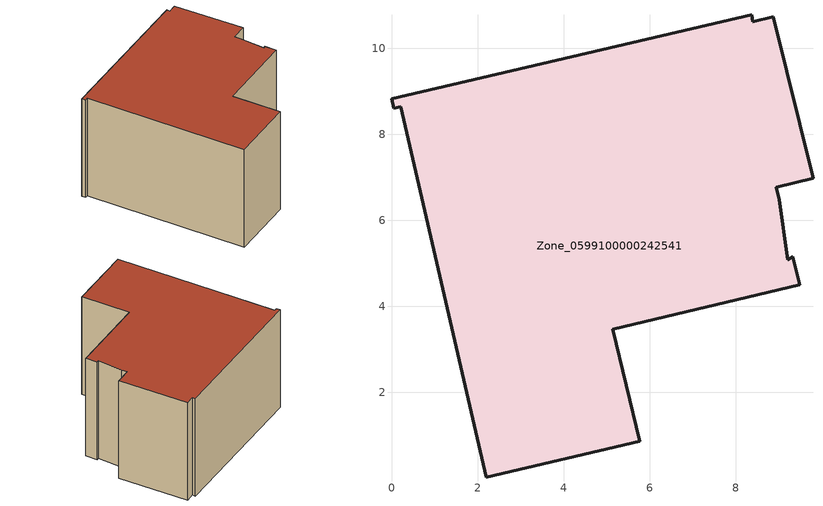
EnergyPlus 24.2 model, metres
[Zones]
Zone_0599100000242541
 floor ground (C_G): 2.2,0.02 0.22,8.64 0.05,8.6 0,8.82 8.38,10.78 8.4,10.61 8.88,10.73 9.8,6.98 8.94,6.77 9.01,6.47 9.22,5.08 9.33,5.14 9.49,4.5 5.15,3.47 5.77,0.86 z0
 wall outside (C_F): 9.8,6.98 8.88,10.73 8.4,10.61 8.38,10.78 0,8.82 0.05,8.6 0.22,8.64 2.2,0.02 5.77,0.86 5.15,3.47 9.49,4.5 9.33,5.14 9.22,5.08 9.01,6.47 8.94,6.77 9.8,6.98 z0:5.89
 roof outside (C_R): 0.22,8.64 2.2,0.02 5.77,0.86 5.15,3.47 9.49,4.5 9.33,5.14 9.22,5.08 9.01,6.47 8.94,6.77 9.8,6.98 8.88,10.73 8.4,10.61 8.38,10.78 0,8.82 0.05,8.6 z5.89
[BUILDING]
Pand.0599100000242541: North Axis=0; Terrain=City; Loads Convergence Tolerance Value=0.04; Temperature Convergence Tolerance Value=0.4; Solar Distribution=FullExterior; Maximum Number of Warmup Days=25; Minimum Number of Warmup Days=1
[Site:Location]
Rotterdam.The.Hague.AP_ZH_NLD Design_Conditions: Latitude=51.96; Longitude=4.45; Time Zone=1; Elevation=-4.5
[SITE:GROUNDTEMPERATURE:BUILDINGSURFACE]
18, 18, 18, 18, 18, 18, 18, 18, 18, 18, 18, 18
[MATERIAL] Thermal Absorptance=0.9; Solar Absorptance=0.7; Visible Absorptance=0.7
Name | Roughness | Thickness | Conductivity | Density | Specific Heat
G.TC.1965-1974 | MediumSmooth | 0.15 | 0.882353 | 540 | 1210
F.TC.1965-1974 | Rough | 0.3 | 0.697674 | 1920 | 840
R.TC.1965-1974 | MediumRough | 0.2 | 0.232558 | 1500 | 1000
[CONSTRUCTION]
C_G: G.TC.1965-1974
C_F: F.TC.1965-1974
C_R: R.TC.1965-1974
[ZONE]
Zone_0599100000242541: Type=1; Multiplier=1; Ceiling Height=Autocalculate; Volume=Autocalculate; Floor Area=autocalculate; Part of Total Floor Area=Yes
[ZONEINFILTRATION:DESIGNFLOWRATE]
Infil_Zone_0599100000242541: Zone or ZoneList or Space or SpaceList=Zone_0599100000242541; Schedule=AlwaysOn; Design Flow Rate Calculation Method=Flow/Area; Flow Rate per Floor Area=0.003; Constant Term Coefficient=1; Temperature Term Coefficient=0; Velocity Term Coefficient=0; Velocity Squared Term Coefficient=0
[HVACTEMPLATE:ZONE:IDEALLOADSAIRSYSTEM]
Zone_0599100000242541: Maximum Heating Supply Air Temperature=50; Minimum Cooling Supply Air Temperature=13; Maximum Heating Supply Air Humidity Ratio=0.0156; Minimum Cooling Supply Air Humidity Ratio=0.0077; Heating Limit=NoLimit; Cooling Limit=NoLimit; Dehumidification Control Type=ConstantSensibleHeatRatio; Cooling Sensible Heat Ratio=0.7; Dehumidification Setpoint=60; Humidification Control Type=None; Humidification Setpoint=30; Outdoor Air Method=None; Outdoor Air Flow Rate per Person=0.00944; Outdoor Air Flow Rate per Zone Floor Area=0; Outdoor Air Flow Rate per Zone=0; Demand Controlled Ventilation Type=None; Outdoor Air Economizer Type=NoEconomizer; Heat Recovery Type=None; Sensible Heat Recovery Effectiveness=0.7; Latent Heat Recovery Effectiveness=0.65
[ZONECONTROL:THERMOSTAT]
ThermostatControl_Zone_0599100000242541: Zone or ZoneList=Zone_0599100000242541; Control Type Schedule=DualSetpointControlType; Control 1=Thermostat_Zone_0599100000242541; Temperature Difference Between Cutout And Setpoint=0
[THERMOSTATSETPOINT:DUALSETPOINT]
Thermostat_Zone_0599100000242541: Heating Setpoint Temperature Schedule=HeatingSetpoint_Zone_0599100000242541; Cooling Setpoint Temperature Schedule=CoolingSetpoint_Zone_0599100000242541
[SCHEDULE:COMPACT]
HeatingSetpoint_Zone_0599100000242541: Through: 12/31, For: AllDays, Until: 24:00, 21
CoolingSetpoint_Zone_0599100000242541: Through: 12/31, For: AllDays, Until: 24:00, 24
DualSetpointControlType: Through: 12/31, For: AllDays, Until: 24:00, 4
AlwaysOn: Through: 12/31, For: AllDays, Until: 24:00, 1
